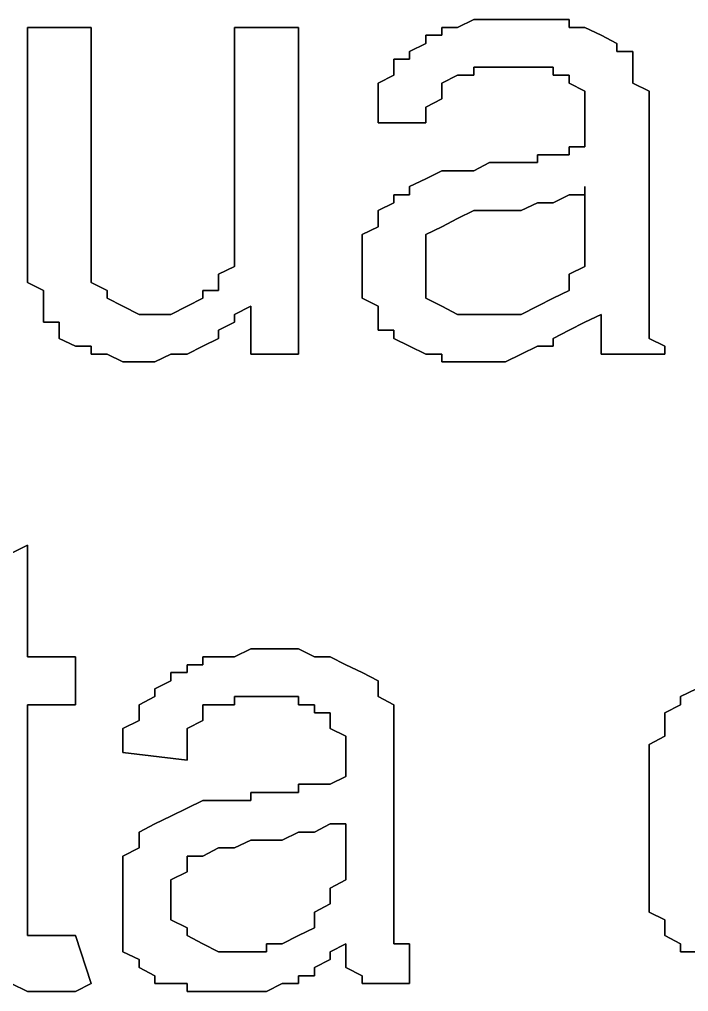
# Model space of a CAD drawing. Header units: metres. Extents: x 2.9 to 42.8, y 1.7 to 28.7.
# Drawn here: x 39.848 to 39.9962, y 15.6157 to 15.8309 of the extents above; entities that cross this region are included whole.
import ezdxf

# ---------------------------------------------------------------- set-up
doc = ezdxf.new("R2010")
doc.units = ezdxf.units.M
doc.layers.add('GRIS', color=8, linetype='Continuous')

msp = doc.modelspace()

# ---------------------------------------------------------------- linework, layer by layer
at = {"layer": 'GRIS', "lineweight": -3}
for points in [[(39.9486, 15.8309), (39.945, 15.8291), (39.9486, 15.8309)], [(39.9521, 15.8309), (39.9486, 15.8309), (39.9521, 15.8309)], [(39.9556, 15.8309), (39.9521, 15.8309), (39.9556, 15.8309)], [(39.9591, 15.8309), (39.9556, 15.8309), (39.9591, 15.8309)], [(39.9627, 15.8309), (39.9591, 15.8309), (39.9627, 15.8309)], [(39.9662, 15.8309), (39.9627, 15.8309), (39.9662, 15.8309)], [(39.9697, 15.8309), (39.9662, 15.8309), (39.9697, 15.8309)], [(39.9697, 15.8291), (39.9697, 15.8309), (39.9697, 15.8291)], [(39.8639, 15.8291), (39.8498, 15.8291), (39.8639, 15.8291)], [(39.8498, 15.8291), (39.8498, 15.785), (39.8498, 15.8291)], [(39.8639, 15.7886), (39.8639, 15.8291), (39.8639, 15.7886)], [(39.9098, 15.8291), (39.8956, 15.8291), (39.9098, 15.8291)], [(39.8956, 15.8291), (39.8956, 15.7903), (39.8956, 15.8291)], [(39.9098, 15.7568), (39.9098, 15.8291), (39.9098, 15.7568)], [(39.945, 15.8291), (39.9415, 15.8291), (39.945, 15.8291)], [(39.9415, 15.8291), (39.9415, 15.8274), (39.9415, 15.8291)], [(39.9732, 15.8291), (39.9697, 15.8291), (39.9732, 15.8291)], [(39.9768, 15.8274), (39.9732, 15.8291), (39.9768, 15.8274)], [(39.9415, 15.8274), (39.938, 15.8274), (39.9415, 15.8274)], [(39.938, 15.8274), (39.938, 15.8256), (39.938, 15.8274)], [(39.9803, 15.8256), (39.9768, 15.8274), (39.9803, 15.8256)], [(39.938, 15.8256), (39.9344, 15.8238), (39.938, 15.8256)], [(39.9344, 15.8238), (39.9344, 15.8221), (39.9344, 15.8238)], [(39.9803, 15.8238), (39.9803, 15.8256), (39.9803, 15.8238)], [(39.9838, 15.8238), (39.9803, 15.8238), (39.9838, 15.8238)], [(39.9838, 15.8221), (39.9838, 15.8238), (39.9838, 15.8221)], [(39.9344, 15.8221), (39.9309, 15.8221), (39.9344, 15.8221)], [(39.9309, 15.8221), (39.9309, 15.8203), (39.9309, 15.8221)], [(39.9838, 15.8203), (39.9838, 15.8221), (39.9838, 15.8203)], [(39.9309, 15.8203), (39.9309, 15.8186), (39.9309, 15.8203)], [(39.9486, 15.8186), (39.9486, 15.8203), (39.9486, 15.8186)], [(39.9486, 15.8203), (39.9521, 15.8203), (39.9486, 15.8203)], [(39.9521, 15.8203), (39.9556, 15.8203), (39.9521, 15.8203)], [(39.9556, 15.8203), (39.9591, 15.8203), (39.9556, 15.8203)], [(39.9591, 15.8203), (39.9627, 15.8203), (39.9591, 15.8203)], [(39.9627, 15.8203), (39.9662, 15.8203), (39.9627, 15.8203)], [(39.9662, 15.8203), (39.9662, 15.8186), (39.9662, 15.8203)], [(39.9838, 15.8168), (39.9838, 15.8203), (39.9838, 15.8168)], [(39.9309, 15.8186), (39.9274, 15.8168), (39.9309, 15.8186)], [(39.9415, 15.8168), (39.945, 15.8186), (39.9415, 15.8168)], [(39.945, 15.8186), (39.9486, 15.8186), (39.945, 15.8186)], [(39.9662, 15.8186), (39.9697, 15.8186), (39.9662, 15.8186)], [(39.9697, 15.8186), (39.9697, 15.8168), (39.9697, 15.8186)], [(39.9274, 15.8168), (39.9274, 15.8133), (39.9274, 15.8168)], [(39.9415, 15.815), (39.9415, 15.8168), (39.9415, 15.815)], [(39.9697, 15.8168), (39.9732, 15.815), (39.9697, 15.8168)], [(39.9874, 15.815), (39.9838, 15.8168), (39.9874, 15.815)], [(39.9274, 15.8133), (39.9274, 15.8115), (39.9274, 15.8133)], [(39.938, 15.8115), (39.9415, 15.8133), (39.938, 15.8115)], [(39.9415, 15.8133), (39.9415, 15.815), (39.9415, 15.8133)], [(39.9732, 15.815), (39.9732, 15.8133), (39.9732, 15.815)], [(39.9732, 15.8133), (39.9732, 15.8115), (39.9732, 15.8133)], [(39.9874, 15.8133), (39.9874, 15.815), (39.9874, 15.8133)], [(39.9874, 15.8115), (39.9874, 15.8133), (39.9874, 15.8115)], [(39.9274, 15.8115), (39.9274, 15.808), (39.9274, 15.8115)], [(39.938, 15.808), (39.938, 15.8115), (39.938, 15.808)], [(39.9732, 15.8115), (39.9732, 15.8097), (39.9732, 15.8115)], [(39.9874, 15.8097), (39.9874, 15.8115), (39.9874, 15.8097)], [(39.9732, 15.8097), (39.9732, 15.8062), (39.9732, 15.8097)], [(39.9874, 15.8062), (39.9874, 15.8097), (39.9874, 15.8062)], [(39.9274, 15.808), (39.938, 15.808), (39.9274, 15.808)], [(39.9732, 15.8062), (39.9732, 15.8027), (39.9732, 15.8062)], [(39.9874, 15.8044), (39.9874, 15.8062), (39.9874, 15.8044)], [(39.9874, 15.7868), (39.9874, 15.8044), (39.9874, 15.7868)], [(39.9732, 15.8027), (39.9697, 15.8027), (39.9732, 15.8027)], [(39.9697, 15.8027), (39.9697, 15.8009), (39.9697, 15.8027)], [(39.9662, 15.8009), (39.9627, 15.8009), (39.9662, 15.8009)], [(39.9627, 15.8009), (39.9627, 15.7992), (39.9627, 15.8009)], [(39.9697, 15.8009), (39.9662, 15.8009), (39.9697, 15.8009)], [(39.9521, 15.7992), (39.9486, 15.7974), (39.9521, 15.7992)], [(39.9556, 15.7992), (39.9521, 15.7992), (39.9556, 15.7992)], [(39.9591, 15.7992), (39.9556, 15.7992), (39.9591, 15.7992)], [(39.9627, 15.7992), (39.9591, 15.7992), (39.9627, 15.7992)], [(39.9415, 15.7974), (39.938, 15.7956), (39.9415, 15.7974)], [(39.945, 15.7974), (39.9415, 15.7974), (39.945, 15.7974)], [(39.9486, 15.7974), (39.945, 15.7974), (39.9486, 15.7974)], [(39.938, 15.7956), (39.9344, 15.7939), (39.938, 15.7956)], [(39.9344, 15.7939), (39.9344, 15.7921), (39.9344, 15.7939)], [(39.9732, 15.7939), (39.9732, 15.7886), (39.9732, 15.7939)], [(39.9732, 15.7921), (39.9732, 15.7939), (39.9732, 15.7921)], [(39.9344, 15.7921), (39.9309, 15.7921), (39.9344, 15.7921)], [(39.9309, 15.7921), (39.9309, 15.7903), (39.9309, 15.7921)], [(39.9662, 15.7903), (39.9697, 15.7921), (39.9662, 15.7903)], [(39.9697, 15.7921), (39.9732, 15.7921), (39.9697, 15.7921)], [(39.8956, 15.7903), (39.8956, 15.7886), (39.8956, 15.7903)], [(39.9309, 15.7903), (39.9274, 15.7886), (39.9309, 15.7903)], [(39.9591, 15.7886), (39.9627, 15.7903), (39.9591, 15.7886)], [(39.9627, 15.7903), (39.9662, 15.7903), (39.9627, 15.7903)], [(39.8639, 15.785), (39.8639, 15.7886), (39.8639, 15.785)], [(39.8956, 15.7886), (39.8956, 15.785), (39.8956, 15.7886)], [(39.9274, 15.7886), (39.9274, 15.785), (39.9274, 15.7886)], [(39.945, 15.7868), (39.9486, 15.7886), (39.945, 15.7868)], [(39.9486, 15.7886), (39.9521, 15.7886), (39.9486, 15.7886)], [(39.9521, 15.7886), (39.9556, 15.7886), (39.9521, 15.7886)], [(39.9556, 15.7886), (39.9591, 15.7886), (39.9556, 15.7886)], [(39.9732, 15.7886), (39.9732, 15.785), (39.9732, 15.7886)], [(39.8498, 15.785), (39.8498, 15.7815), (39.8498, 15.785)], [(39.8639, 15.7833), (39.8639, 15.785), (39.8639, 15.7833)], [(39.8956, 15.785), (39.8956, 15.7833), (39.8956, 15.785)], [(39.9274, 15.785), (39.9239, 15.7833), (39.9274, 15.785)], [(39.938, 15.7833), (39.9415, 15.785), (39.938, 15.7833)], [(39.9415, 15.785), (39.945, 15.7868), (39.9415, 15.785)], [(39.9732, 15.785), (39.9732, 15.7833), (39.9732, 15.785)], [(39.9874, 15.7833), (39.9874, 15.7868), (39.9874, 15.7833)], [(39.8639, 15.7798), (39.8639, 15.7833), (39.8639, 15.7798)], [(39.8956, 15.7833), (39.8956, 15.7798), (39.8956, 15.7833)], [(39.9239, 15.7833), (39.9239, 15.7815), (39.9239, 15.7833)], [(39.938, 15.7815), (39.938, 15.7833), (39.938, 15.7815)], [(39.9732, 15.7833), (39.9732, 15.7798), (39.9732, 15.7833)], [(39.9874, 15.7798), (39.9874, 15.7833), (39.9874, 15.7798)], [(39.8498, 15.7815), (39.8498, 15.7798), (39.8498, 15.7815)], [(39.9239, 15.7815), (39.9239, 15.778), (39.9239, 15.7815)], [(39.938, 15.7798), (39.938, 15.7815), (39.938, 15.7798)], [(39.8498, 15.7798), (39.8498, 15.7762), (39.8498, 15.7798)], [(39.8639, 15.778), (39.8639, 15.7798), (39.8639, 15.778)], [(39.8956, 15.7798), (39.8956, 15.778), (39.8956, 15.7798)], [(39.938, 15.778), (39.938, 15.7798), (39.938, 15.778)], [(39.9732, 15.7798), (39.9732, 15.778), (39.9732, 15.7798)], [(39.9874, 15.778), (39.9874, 15.7798), (39.9874, 15.778)], [(39.8639, 15.7762), (39.8639, 15.778), (39.8639, 15.7762)], [(39.8956, 15.778), (39.8956, 15.7762), (39.8956, 15.778)], [(39.9239, 15.778), (39.9239, 15.7762), (39.9239, 15.778)], [(39.938, 15.7762), (39.938, 15.778), (39.938, 15.7762)], [(39.9732, 15.778), (39.9732, 15.7762), (39.9732, 15.778)], [(39.9874, 15.7745), (39.9874, 15.778), (39.9874, 15.7745)], [(39.8498, 15.7762), (39.8498, 15.7745), (39.8498, 15.7762)], [(39.8498, 15.7745), (39.8498, 15.7727), (39.8498, 15.7745)], [(39.8639, 15.7745), (39.8639, 15.7762), (39.8639, 15.7745)], [(39.8639, 15.7727), (39.8639, 15.7745), (39.8639, 15.7727)], [(39.8956, 15.7762), (39.8921, 15.7745), (39.8956, 15.7762)], [(39.8921, 15.7745), (39.8921, 15.7709), (39.8921, 15.7745)], [(39.9239, 15.7762), (39.9239, 15.7727), (39.9239, 15.7762)], [(39.938, 15.7745), (39.938, 15.7762), (39.938, 15.7745)], [(39.938, 15.7727), (39.938, 15.7745), (39.938, 15.7727)], [(39.9732, 15.7762), (39.9697, 15.7745), (39.9732, 15.7762)], [(39.9697, 15.7745), (39.9697, 15.7727), (39.9697, 15.7745)], [(39.9874, 15.7727), (39.9874, 15.7745), (39.9874, 15.7727)], [(39.8498, 15.7727), (39.8533, 15.7709), (39.8498, 15.7727)], [(39.8674, 15.7709), (39.8639, 15.7727), (39.8674, 15.7709)], [(39.9239, 15.7727), (39.9239, 15.7709), (39.9239, 15.7727)], [(39.938, 15.7692), (39.938, 15.7727), (39.938, 15.7692)], [(39.9697, 15.7727), (39.9697, 15.7709), (39.9697, 15.7727)], [(39.9874, 15.7709), (39.9874, 15.7727), (39.9874, 15.7709)], [(39.8533, 15.7709), (39.8533, 15.7674), (39.8533, 15.7709)], [(39.8674, 15.7692), (39.8674, 15.7709), (39.8674, 15.7692)], [(39.8921, 15.7709), (39.8886, 15.7709), (39.8921, 15.7709)], [(39.8886, 15.7709), (39.8886, 15.7692), (39.8886, 15.7709)], [(39.9239, 15.7709), (39.9239, 15.7692), (39.9239, 15.7709)], [(39.9697, 15.7709), (39.9662, 15.7692), (39.9697, 15.7709)], [(39.9874, 15.7674), (39.9874, 15.7709), (39.9874, 15.7674)], [(39.8709, 15.7674), (39.8674, 15.7692), (39.8709, 15.7674)], [(39.8886, 15.7692), (39.8851, 15.7674), (39.8886, 15.7692)], [(39.9239, 15.7692), (39.9274, 15.7674), (39.9239, 15.7692)], [(39.9415, 15.7674), (39.938, 15.7692), (39.9415, 15.7674)], [(39.9662, 15.7692), (39.9627, 15.7674), (39.9662, 15.7692)], [(39.8533, 15.7674), (39.8533, 15.7656), (39.8533, 15.7674)], [(39.8533, 15.7656), (39.8533, 15.7639), (39.8533, 15.7656)], [(39.8745, 15.7656), (39.8709, 15.7674), (39.8745, 15.7656)], [(39.878, 15.7656), (39.8745, 15.7656), (39.878, 15.7656)], [(39.8815, 15.7656), (39.878, 15.7656), (39.8815, 15.7656)], [(39.8851, 15.7674), (39.8815, 15.7656), (39.8851, 15.7674)], [(39.8956, 15.7656), (39.8992, 15.7674), (39.8956, 15.7656)], [(39.8956, 15.7639), (39.8956, 15.7656), (39.8956, 15.7639)], [(39.8992, 15.7674), (39.8992, 15.7568), (39.8992, 15.7674)], [(39.9274, 15.7674), (39.9274, 15.7656), (39.9274, 15.7674)], [(39.9274, 15.7656), (39.9274, 15.7621), (39.9274, 15.7656)], [(39.945, 15.7656), (39.9415, 15.7674), (39.945, 15.7656)], [(39.9486, 15.7656), (39.945, 15.7656), (39.9486, 15.7656)], [(39.9521, 15.7656), (39.9486, 15.7656), (39.9521, 15.7656)], [(39.9556, 15.7656), (39.9521, 15.7656), (39.9556, 15.7656)], [(39.9591, 15.7656), (39.9556, 15.7656), (39.9591, 15.7656)], [(39.9627, 15.7674), (39.9591, 15.7656), (39.9627, 15.7674)], [(39.9732, 15.7639), (39.9768, 15.7656), (39.9732, 15.7639)], [(39.9768, 15.7656), (39.9768, 15.7639), (39.9768, 15.7656)], [(39.9874, 15.7656), (39.9874, 15.7674), (39.9874, 15.7656)], [(39.9874, 15.7639), (39.9874, 15.7656), (39.9874, 15.7639)], [(39.8533, 15.7639), (39.8568, 15.7639), (39.8533, 15.7639)], [(39.8568, 15.7639), (39.8568, 15.7621), (39.8568, 15.7639)], [(39.8921, 15.7621), (39.8956, 15.7639), (39.8921, 15.7621)], [(39.9697, 15.7621), (39.9732, 15.7639), (39.9697, 15.7621)], [(39.9768, 15.7639), (39.9768, 15.7621), (39.9768, 15.7639)], [(39.9874, 15.7603), (39.9874, 15.7639), (39.9874, 15.7603)], [(39.8568, 15.7621), (39.8568, 15.7603), (39.8568, 15.7621)], [(39.8921, 15.7603), (39.8921, 15.7621), (39.8921, 15.7603)], [(39.9274, 15.7621), (39.9309, 15.7621), (39.9274, 15.7621)], [(39.9309, 15.7621), (39.9309, 15.7603), (39.9309, 15.7621)], [(39.9662, 15.7603), (39.9697, 15.7621), (39.9662, 15.7603)], [(39.9768, 15.7621), (39.9768, 15.7586), (39.9768, 15.7621)], [(39.8568, 15.7603), (39.8604, 15.7586), (39.8568, 15.7603)], [(39.8886, 15.7586), (39.8921, 15.7603), (39.8886, 15.7586)], [(39.9309, 15.7603), (39.9344, 15.7586), (39.9309, 15.7603)], [(39.9662, 15.7586), (39.9662, 15.7603), (39.9662, 15.7586)], [(39.9909, 15.7586), (39.9874, 15.7603), (39.9909, 15.7586)], [(39.8604, 15.7586), (39.8639, 15.7586), (39.8604, 15.7586)], [(39.8639, 15.7586), (39.8639, 15.7568), (39.8639, 15.7586)], [(39.8851, 15.7568), (39.8886, 15.7586), (39.8851, 15.7568)], [(39.9344, 15.7586), (39.938, 15.7568), (39.9344, 15.7586)], [(39.9591, 15.7568), (39.9627, 15.7586), (39.9591, 15.7568)], [(39.9627, 15.7586), (39.9662, 15.7586), (39.9627, 15.7586)], [(39.9768, 15.7586), (39.9768, 15.7568), (39.9768, 15.7586)], [(39.9909, 15.7568), (39.9909, 15.7586), (39.9909, 15.7568)], [(39.8639, 15.7568), (39.8674, 15.7568), (39.8639, 15.7568)], [(39.8674, 15.7568), (39.8709, 15.7551), (39.8674, 15.7568)], [(39.8709, 15.7551), (39.8745, 15.7551), (39.8709, 15.7551)], [(39.8745, 15.7551), (39.878, 15.7551), (39.8745, 15.7551)], [(39.878, 15.7551), (39.8815, 15.7568), (39.878, 15.7551)], [(39.8815, 15.7568), (39.8851, 15.7568), (39.8815, 15.7568)], [(39.8992, 15.7568), (39.9098, 15.7568), (39.8992, 15.7568)], [(39.938, 15.7568), (39.9415, 15.7568), (39.938, 15.7568)], [(39.9415, 15.7568), (39.9415, 15.7551), (39.9415, 15.7568)], [(39.9415, 15.7551), (39.945, 15.7551), (39.9415, 15.7551)], [(39.945, 15.7551), (39.9486, 15.7551), (39.945, 15.7551)], [(39.9486, 15.7551), (39.9521, 15.7551), (39.9486, 15.7551)], [(39.9521, 15.7551), (39.9556, 15.7551), (39.9521, 15.7551)], [(39.9556, 15.7551), (39.9591, 15.7568), (39.9556, 15.7551)], [(39.9768, 15.7568), (39.9909, 15.7568), (39.9768, 15.7568)], [(39.8498, 15.7145), (39.8357, 15.7074), (39.8498, 15.7145)], [(39.8498, 15.6898), (39.8498, 15.7145), (39.8498, 15.6898)], [(39.8992, 15.6916), (39.8956, 15.6898), (39.8992, 15.6916)], [(39.9027, 15.6916), (39.8992, 15.6916), (39.9027, 15.6916)], [(39.9062, 15.6916), (39.9027, 15.6916), (39.9062, 15.6916)], [(39.9098, 15.6916), (39.9062, 15.6916), (39.9098, 15.6916)], [(39.9133, 15.6898), (39.9098, 15.6916), (39.9133, 15.6898)], [(39.8604, 15.6898), (39.8498, 15.6898), (39.8604, 15.6898)], [(39.8604, 15.6792), (39.8604, 15.6898), (39.8604, 15.6792)], [(39.8921, 15.6898), (39.8886, 15.6898), (39.8921, 15.6898)], [(39.8886, 15.6898), (39.8886, 15.688), (39.8886, 15.6898)], [(39.8956, 15.6898), (39.8921, 15.6898), (39.8956, 15.6898)], [(39.9168, 15.6898), (39.9133, 15.6898), (39.9168, 15.6898)], [(39.9203, 15.688), (39.9168, 15.6898), (39.9203, 15.688)], [(39.8851, 15.6863), (39.8815, 15.6863), (39.8851, 15.6863)], [(39.8815, 15.6863), (39.8815, 15.6845), (39.8815, 15.6863)], [(39.8886, 15.688), (39.8851, 15.688), (39.8886, 15.688)], [(39.8851, 15.688), (39.8851, 15.6863), (39.8851, 15.688)], [(39.9239, 15.6863), (39.9203, 15.688), (39.9239, 15.6863)], [(39.9274, 15.6845), (39.9239, 15.6863), (39.9274, 15.6845)], [(39.8815, 15.6845), (39.878, 15.6827), (39.8815, 15.6845)], [(39.9274, 15.6827), (39.9274, 15.6845), (39.9274, 15.6827)], [(39.878, 15.6827), (39.878, 15.681), (39.878, 15.6827)], [(39.9274, 15.681), (39.9274, 15.6827), (39.9274, 15.681)], [(39.9979, 15.6827), (39.9944, 15.681), (39.9979, 15.6827)], [(39.878, 15.681), (39.8745, 15.6792), (39.878, 15.681)], [(39.8956, 15.6792), (39.8956, 15.681), (39.8956, 15.6792)], [(39.8956, 15.681), (39.8992, 15.681), (39.8956, 15.681)], [(39.8992, 15.681), (39.9027, 15.681), (39.8992, 15.681)], [(39.9027, 15.681), (39.9062, 15.681), (39.9027, 15.681)], [(39.9062, 15.681), (39.9098, 15.681), (39.9062, 15.681)], [(39.9098, 15.681), (39.9098, 15.6792), (39.9098, 15.681)], [(39.9309, 15.6792), (39.9274, 15.681), (39.9309, 15.6792)], [(39.9944, 15.681), (39.9944, 15.6792), (39.9944, 15.681)], [(39.8498, 15.6369), (39.8498, 15.6792), (39.8498, 15.6369)], [(39.8498, 15.6792), (39.8604, 15.6792), (39.8498, 15.6792)], [(39.8745, 15.6792), (39.8745, 15.6774), (39.8745, 15.6792)], [(39.8745, 15.6774), (39.8745, 15.6757), (39.8745, 15.6774)], [(39.8886, 15.6774), (39.8886, 15.6792), (39.8886, 15.6774)], [(39.8886, 15.6792), (39.8921, 15.6792), (39.8886, 15.6792)], [(39.8886, 15.6757), (39.8886, 15.6774), (39.8886, 15.6757)], [(39.8921, 15.6792), (39.8956, 15.6792), (39.8921, 15.6792)], [(39.9098, 15.6792), (39.9133, 15.6792), (39.9098, 15.6792)], [(39.9133, 15.6792), (39.9133, 15.6774), (39.9133, 15.6792)], [(39.9133, 15.6774), (39.9168, 15.6774), (39.9133, 15.6774)], [(39.9168, 15.6774), (39.9168, 15.6757), (39.9168, 15.6774)], [(39.9309, 15.6774), (39.9309, 15.6792), (39.9309, 15.6774)], [(39.9309, 15.6757), (39.9309, 15.6774), (39.9309, 15.6757)], [(39.9944, 15.6792), (39.9909, 15.6774), (39.9944, 15.6792)], [(39.9909, 15.6774), (39.9909, 15.6757), (39.9909, 15.6774)], [(39.8745, 15.6757), (39.8709, 15.6739), (39.8745, 15.6757)], [(39.8851, 15.6739), (39.8886, 15.6757), (39.8851, 15.6739)], [(39.9168, 15.6757), (39.9168, 15.6739), (39.9168, 15.6757)], [(39.9309, 15.6739), (39.9309, 15.6757), (39.9309, 15.6739)], [(39.9909, 15.6757), (39.9909, 15.6739), (39.9909, 15.6757)], [(39.8709, 15.6739), (39.8709, 15.6704), (39.8709, 15.6739)], [(39.8851, 15.6722), (39.8851, 15.6739), (39.8851, 15.6722)], [(39.9168, 15.6739), (39.9203, 15.6722), (39.9168, 15.6739)], [(39.9309, 15.6722), (39.9309, 15.6739), (39.9309, 15.6722)], [(39.9909, 15.6739), (39.9909, 15.6722), (39.9909, 15.6739)], [(39.8851, 15.6704), (39.8851, 15.6722), (39.8851, 15.6704)], [(39.9203, 15.6722), (39.9203, 15.6686), (39.9203, 15.6722)], [(39.9309, 15.6686), (39.9309, 15.6722), (39.9309, 15.6686)], [(39.9909, 15.6722), (39.9874, 15.6704), (39.9909, 15.6722)], [(39.8709, 15.6704), (39.8709, 15.6686), (39.8709, 15.6704)], [(39.8851, 15.6686), (39.8851, 15.6704), (39.8851, 15.6686)], [(39.9874, 15.6704), (39.9874, 15.6669), (39.9874, 15.6704)], [(39.8709, 15.6686), (39.8851, 15.6669), (39.8709, 15.6686)], [(39.8851, 15.6669), (39.8851, 15.6686), (39.8851, 15.6669)], [(39.9203, 15.6686), (39.9203, 15.6669), (39.9203, 15.6686)], [(39.9203, 15.6669), (39.9203, 15.6651), (39.9203, 15.6669)], [(39.9309, 15.6651), (39.9309, 15.6686), (39.9309, 15.6651)], [(39.9874, 15.6669), (39.9874, 15.6651), (39.9874, 15.6669)], [(39.9203, 15.6651), (39.9203, 15.6633), (39.9203, 15.6651)], [(39.9309, 15.6633), (39.9309, 15.6651), (39.9309, 15.6633)], [(39.9874, 15.6651), (39.9874, 15.6633), (39.9874, 15.6651)], [(39.9203, 15.6633), (39.9168, 15.6616), (39.9203, 15.6633)], [(39.9309, 15.6475), (39.9309, 15.6633), (39.9309, 15.6475)], [(39.9874, 15.6633), (39.9874, 15.6598), (39.9874, 15.6633)], [(39.9133, 15.6616), (39.9098, 15.6616), (39.9133, 15.6616)], [(39.9098, 15.6616), (39.9098, 15.6598), (39.9098, 15.6616)], [(39.9168, 15.6616), (39.9133, 15.6616), (39.9168, 15.6616)], [(39.8886, 15.658), (39.8851, 15.6563), (39.8886, 15.658)], [(39.8921, 15.658), (39.8886, 15.658), (39.8921, 15.658)], [(39.8956, 15.658), (39.8921, 15.658), (39.8956, 15.658)], [(39.8992, 15.658), (39.8956, 15.658), (39.8992, 15.658)], [(39.9027, 15.6598), (39.8992, 15.6598), (39.9027, 15.6598)], [(39.8992, 15.6598), (39.8992, 15.658), (39.8992, 15.6598)], [(39.9062, 15.6598), (39.9027, 15.6598), (39.9062, 15.6598)], [(39.9098, 15.6598), (39.9062, 15.6598), (39.9098, 15.6598)], [(39.9874, 15.6598), (39.9874, 15.658), (39.9874, 15.6598)], [(39.9874, 15.658), (39.9874, 15.6545), (39.9874, 15.658)], [(39.8851, 15.6563), (39.8815, 15.6545), (39.8851, 15.6563)], [(39.8815, 15.6545), (39.878, 15.6528), (39.8815, 15.6545)], [(39.9874, 15.6545), (39.9874, 15.6528), (39.9874, 15.6545)], [(39.878, 15.6528), (39.8745, 15.651), (39.878, 15.6528)], [(39.9133, 15.651), (39.9168, 15.6528), (39.9133, 15.651)], [(39.9168, 15.6528), (39.9203, 15.6528), (39.9168, 15.6528)], [(39.9203, 15.6528), (39.9203, 15.6492), (39.9203, 15.6528)], [(39.9874, 15.6528), (39.9874, 15.651), (39.9874, 15.6528)], [(39.8745, 15.651), (39.8745, 15.6492), (39.8745, 15.651)], [(39.9062, 15.6492), (39.9098, 15.651), (39.9062, 15.6492)], [(39.9098, 15.651), (39.9133, 15.651), (39.9098, 15.651)], [(39.9874, 15.651), (39.9874, 15.6475), (39.9874, 15.651)], [(39.8745, 15.6475), (39.8709, 15.6457), (39.8745, 15.6475)], [(39.8745, 15.6492), (39.8745, 15.6475), (39.8745, 15.6492)], [(39.8886, 15.6457), (39.8921, 15.6475), (39.8886, 15.6457)], [(39.8921, 15.6475), (39.8956, 15.6475), (39.8921, 15.6475)], [(39.8956, 15.6475), (39.8992, 15.6492), (39.8956, 15.6475)], [(39.8992, 15.6492), (39.9027, 15.6492), (39.8992, 15.6492)], [(39.9027, 15.6492), (39.9062, 15.6492), (39.9027, 15.6492)], [(39.9203, 15.6492), (39.9203, 15.6475), (39.9203, 15.6492)], [(39.9203, 15.6475), (39.9203, 15.6457), (39.9203, 15.6475)], [(39.9309, 15.6439), (39.9309, 15.6475), (39.9309, 15.6439)], [(39.9874, 15.6475), (39.9874, 15.6457), (39.9874, 15.6475)], [(39.8709, 15.6457), (39.8709, 15.6439), (39.8709, 15.6457)], [(39.8851, 15.6439), (39.8851, 15.6457), (39.8851, 15.6439)], [(39.8851, 15.6457), (39.8886, 15.6457), (39.8851, 15.6457)], [(39.9203, 15.6457), (39.9203, 15.6422), (39.9203, 15.6457)], [(39.9874, 15.6457), (39.9874, 15.6439), (39.9874, 15.6457)], [(39.8709, 15.6439), (39.8709, 15.6404), (39.8709, 15.6439)], [(39.8851, 15.6422), (39.8851, 15.6439), (39.8851, 15.6422)], [(39.9309, 15.6404), (39.9309, 15.6439), (39.9309, 15.6404)], [(39.9874, 15.6439), (39.9874, 15.6404), (39.9874, 15.6439)], [(39.8815, 15.6404), (39.8851, 15.6422), (39.8815, 15.6404)], [(39.9203, 15.6422), (39.9203, 15.6404), (39.9203, 15.6422)], [(39.8709, 15.6404), (39.8709, 15.6386), (39.8709, 15.6404)], [(39.8709, 15.6386), (39.8709, 15.6351), (39.8709, 15.6386)], [(39.8815, 15.6369), (39.8815, 15.6404), (39.8815, 15.6369)], [(39.9203, 15.6404), (39.9168, 15.6386), (39.9203, 15.6404)], [(39.9168, 15.6386), (39.9168, 15.6369), (39.9168, 15.6386)], [(39.9309, 15.6369), (39.9309, 15.6404), (39.9309, 15.6369)], [(39.9874, 15.6404), (39.9874, 15.6386), (39.9874, 15.6404)], [(39.9874, 15.6386), (39.9874, 15.6369), (39.9874, 15.6386)], [(39.8498, 15.6333), (39.8498, 15.6369), (39.8498, 15.6333)], [(39.8815, 15.6333), (39.8815, 15.6369), (39.8815, 15.6333)], [(39.9168, 15.6369), (39.9168, 15.6351), (39.9168, 15.6369)], [(39.9309, 15.6351), (39.9309, 15.6369), (39.9309, 15.6351)], [(39.9874, 15.6369), (39.9874, 15.6333), (39.9874, 15.6369)], [(39.8709, 15.6351), (39.8709, 15.6333), (39.8709, 15.6351)], [(39.9168, 15.6351), (39.9133, 15.6333), (39.9168, 15.6351)], [(39.9309, 15.6316), (39.9309, 15.6351), (39.9309, 15.6316)], [(39.8498, 15.6316), (39.8498, 15.6333), (39.8498, 15.6316)], [(39.8709, 15.6333), (39.8709, 15.6316), (39.8709, 15.6333)], [(39.8815, 15.6316), (39.8815, 15.6333), (39.8815, 15.6316)], [(39.9133, 15.6333), (39.9133, 15.6316), (39.9133, 15.6333)], [(39.9874, 15.6333), (39.9909, 15.6316), (39.9874, 15.6333)], [(39.8498, 15.6298), (39.8498, 15.6316), (39.8498, 15.6298)], [(39.8709, 15.6316), (39.8709, 15.6281), (39.8709, 15.6316)], [(39.8851, 15.6298), (39.8815, 15.6316), (39.8851, 15.6298)], [(39.9133, 15.6316), (39.9133, 15.6298), (39.9133, 15.6316)], [(39.9309, 15.6298), (39.9309, 15.6316), (39.9309, 15.6298)], [(39.9909, 15.6316), (39.9909, 15.6298), (39.9909, 15.6316)], [(39.8498, 15.6281), (39.8498, 15.6298), (39.8498, 15.6281)], [(39.8533, 15.6281), (39.8498, 15.6281), (39.8533, 15.6281)], [(39.8568, 15.6281), (39.8533, 15.6281), (39.8568, 15.6281)], [(39.8604, 15.6281), (39.8568, 15.6281), (39.8604, 15.6281)], [(39.8639, 15.6175), (39.8604, 15.6281), (39.8639, 15.6175)], [(39.8709, 15.6281), (39.8709, 15.6263), (39.8709, 15.6281)], [(39.8851, 15.6281), (39.8851, 15.6298), (39.8851, 15.6281)], [(39.8886, 15.6263), (39.8851, 15.6281), (39.8886, 15.6263)], [(39.9098, 15.6281), (39.9062, 15.6263), (39.9098, 15.6281)], [(39.9133, 15.6298), (39.9098, 15.6281), (39.9133, 15.6298)], [(39.9309, 15.6281), (39.9309, 15.6298), (39.9309, 15.6281)], [(39.9309, 15.6263), (39.9309, 15.6281), (39.9309, 15.6263)], [(39.9909, 15.6298), (39.9909, 15.6281), (39.9909, 15.6298)], [(39.9909, 15.6281), (39.9944, 15.6263), (39.9909, 15.6281)], [(39.8709, 15.6263), (39.8709, 15.6245), (39.8709, 15.6263)], [(39.8921, 15.6245), (39.8886, 15.6263), (39.8921, 15.6245)], [(39.9062, 15.6263), (39.9027, 15.6263), (39.9062, 15.6263)], [(39.9027, 15.6263), (39.9027, 15.6245), (39.9027, 15.6263)], [(39.9168, 15.6245), (39.9203, 15.6263), (39.9168, 15.6245)], [(39.9203, 15.6263), (39.9203, 15.6228), (39.9203, 15.6263)], [(39.9344, 15.6263), (39.9309, 15.6263), (39.9344, 15.6263)], [(39.9344, 15.6228), (39.9344, 15.6263), (39.9344, 15.6228)], [(39.9944, 15.6263), (39.9944, 15.6245), (39.9944, 15.6263)], [(39.8709, 15.6245), (39.8745, 15.6228), (39.8709, 15.6245)], [(39.8956, 15.6245), (39.8921, 15.6245), (39.8956, 15.6245)], [(39.8992, 15.6245), (39.8956, 15.6245), (39.8992, 15.6245)], [(39.9027, 15.6245), (39.8992, 15.6245), (39.9027, 15.6245)], [(39.9168, 15.6228), (39.9168, 15.6245), (39.9168, 15.6228)], [(39.9944, 15.6245), (39.9979, 15.6245), (39.9944, 15.6245)], [(39.8745, 15.6228), (39.8745, 15.621), (39.8745, 15.6228)], [(39.9133, 15.621), (39.9168, 15.6228), (39.9133, 15.621)], [(39.9203, 15.6228), (39.9203, 15.621), (39.9203, 15.6228)], [(39.9344, 15.621), (39.9344, 15.6228), (39.9344, 15.621)], [(39.8745, 15.621), (39.878, 15.6192), (39.8745, 15.621)], [(39.9133, 15.6192), (39.9133, 15.621), (39.9133, 15.6192)], [(39.9203, 15.621), (39.9239, 15.6192), (39.9203, 15.621)], [(39.9344, 15.6192), (39.9344, 15.621), (39.9344, 15.6192)], [(39.8462, 15.6175), (39.8498, 15.6157), (39.8462, 15.6175)], [(39.8604, 15.6157), (39.8639, 15.6175), (39.8604, 15.6157)], [(39.878, 15.6192), (39.878, 15.6175), (39.878, 15.6192)], [(39.878, 15.6175), (39.8815, 15.6175), (39.878, 15.6175)], [(39.8815, 15.6175), (39.8851, 15.6175), (39.8815, 15.6175)], [(39.8851, 15.6175), (39.8851, 15.6157), (39.8851, 15.6175)], [(39.9027, 15.6157), (39.9062, 15.6175), (39.9027, 15.6157)], [(39.9062, 15.6175), (39.9098, 15.6175), (39.9062, 15.6175)], [(39.9098, 15.6175), (39.9098, 15.6192), (39.9098, 15.6175)], [(39.9098, 15.6192), (39.9133, 15.6192), (39.9098, 15.6192)], [(39.9239, 15.6192), (39.9239, 15.6175), (39.9239, 15.6192)], [(39.9239, 15.6175), (39.9344, 15.6175), (39.9239, 15.6175)], [(39.9344, 15.6175), (39.9344, 15.6192), (39.9344, 15.6175)], [(39.8498, 15.6157), (39.8533, 15.6157), (39.8498, 15.6157)], [(39.8533, 15.6157), (39.8568, 15.6157), (39.8533, 15.6157)], [(39.8568, 15.6157), (39.8604, 15.6157), (39.8568, 15.6157)], [(39.8851, 15.6157), (39.8886, 15.6157), (39.8851, 15.6157)], [(39.8886, 15.6157), (39.8921, 15.6157), (39.8886, 15.6157)], [(39.8921, 15.6157), (39.8956, 15.6157), (39.8921, 15.6157)], [(39.8956, 15.6157), (39.8992, 15.6157), (39.8956, 15.6157)], [(39.8992, 15.6157), (39.9027, 15.6157), (39.8992, 15.6157)]]:
    msp.add_lwpolyline(points, dxfattribs=at)

doc.saveas('drawing.dxf')
